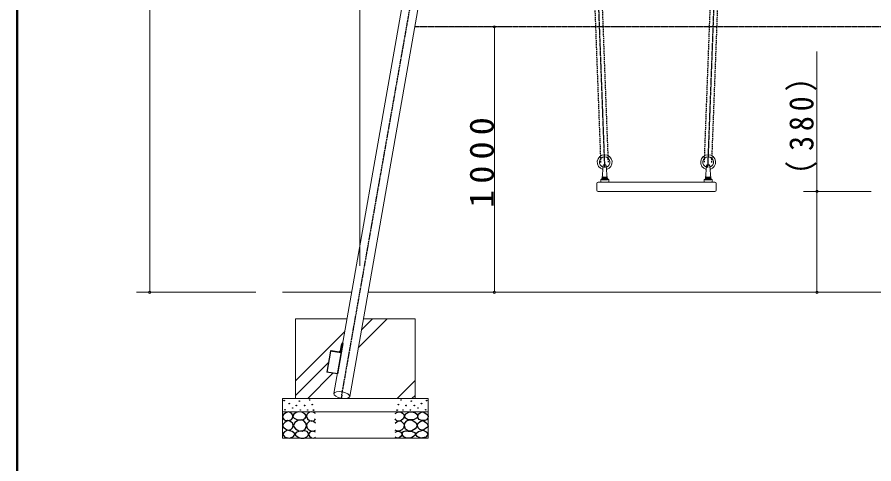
# Model space of a CAD drawing. Units: millimetres, scale not verified. Extents: x -35408 to 0, y -49934 to 13350.
# Drawn here: x -19250 to -16020, y 2254 to 3937 of the extents above; entities that cross this region are included whole.
import ezdxf

# ---------------------------------------------------------------- set-up
doc = ezdxf.new("R2010")
doc.units = ezdxf.units.MM
doc.linetypes.add('USER2', pattern=[6, 3, -1, 1, -1])
doc.linetypes.add('USER4', pattern=[8, 5, -3])
for name, color, linetype, lineweight in [('A3図枠', 7, 'Continuous', 25), ('線', 2, 'Continuous', 25), ('補助', 2, 'Continuous', 25)]:
    doc.layers.add(name, color=color, linetype=linetype, lineweight=lineweight)
doc.styles.add('ＭＳ ゴシック', font='')
doc.styles.get('ＭＳ ゴシック').set_extended_font_data('MS Gothic')

# ---------------------------------------------------------------- blocks, each defined once
blk = doc.blocks.new('dimension_origin')
at = {"color": 0, "linetype": 'Continuous', "lineweight": -2}
blk.add_circle((0, 0), 1.25, dxfattribs=at)

msp = doc.modelspace()

# ---------------------------------------------------------------- linework, layer by layer
at = {"layer": 'A3図枠', "lineweight": 50}
msp.add_line((-19250, 13350), (-19250, 0), dxfattribs=at)
at = {"layer": '線', "color": 20, "linetype": 'USER2'}
for p, q in [((-18025.969, 2512.909), (-17517.216, 5398.191)), ((-17034.245, 3370.048), (-17105, 5239.95)), ((-16645.755, 3370.048), (-16575, 5239.95)), ((-14799.329, 3900), (-17750.671, 3900)), ((-18025.969, 2512.909), (-18028.048, 2501.117))]:
    msp.add_line(p, q, dxfattribs=at)
at = {"layer": '線', "color": 7, "lineweight": 13}
for p, q in [((-18055.759, 2518.162), (-17567.786, 5285.596)), ((-17996.178, 2507.656), (-17508.205, 5275.09)), ((-17044.712, 3328.689), (-17040.982, 3376.467)), ((-17025.288, 3328.689), (-17029.018, 3376.467)), ((-16654.712, 3328.689), (-16650.982, 3376.467)), ((-16635.288, 3328.689), (-16639.018, 3376.467)), ((-17065, 3310), (-17065, 3285)), ((-17060, 3315), (-16620, 3315)), ((-17050, 3316.2), (-17050, 3323.8)), ((-17048.8, 3325), (-17021.2, 3325)), ((-17048.8, 3315), (-17021.2, 3315)), ((-17020, 3316.2), (-17020, 3323.8)), ((-16660, 3316.2), (-16660, 3323.8)), ((-16658.8, 3325), (-16631.2, 3325)), ((-16658.8, 3315), (-16631.2, 3315)), ((-16630, 3316.2), (-16630, 3323.8)), ((-16615, 3310), (-16615, 3285)), ((-17060, 3280), (-16620, 3280)), ((-17988.431, 2900), (-18250, 2900)), ((-14623.002, 2900), (-17926.998, 2900)), ((-18006.064, 2800), (-18200, 2800)), ((-18200, 2800), (-18200, 2500)), ((-17750, 2800), (-17944.63, 2800)), ((-17750, 2500), (-17750, 2800)), ((-18055.759, 2518.162), (-18055.446, 2519.936)), ((-18250, 2500), (-18250, 2350)), ((-18250, 2500), (-17700, 2500)), ((-17996.178, 2507.656), (-17995.867, 2509.424)), ((-17700, 2350), (-17700, 2500)), ((-18250, 2450), (-17700, 2450)), ((-18250, 2350), (-17700, 2350))]:
    msp.add_line(p, q, dxfattribs=at)
at = {"layer": '線', "color": 4, "linetype": 'USER4'}
for p, q in [((-17048.99, 3389.471), (-17118.99, 5239.421)), ((-17021.01, 3390.529), (-17091.01, 5240.479)), ((-16658.99, 3390.529), (-16588.99, 5240.479)), ((-16631.01, 3389.471), (-16561.01, 5239.421))]:
    msp.add_line(p, q, dxfattribs=at)
at = {"layer": '線'}
for p, q in [((-17045.75, 3328), (-17024.25, 3328)), ((-17045.75, 3328), (-17045.75, 3325)), ((-17045.537, 3329), (-17045.537, 3328)), ((-17045.537, 3329), (-17024.537, 3329)), ((-17045.537, 3328), (-17024.537, 3328)), ((-17040.037, 3333.8), (-17030.037, 3333.8)), ((-17025.389, 3325), (-17026.193, 3328)), ((-17024.25, 3325), (-17025.054, 3328)), ((-17024.537, 3329), (-17024.537, 3328)), ((-17024.25, 3328), (-17024.25, 3325)), ((-16655.75, 3328), (-16634.25, 3328)), ((-16655.75, 3328), (-16655.75, 3325)), ((-16655.537, 3329), (-16655.537, 3328)), ((-16655.537, 3329), (-16634.537, 3329)), ((-16655.537, 3328), (-16634.537, 3328)), ((-16650.037, 3333.8), (-16640.037, 3333.8)), ((-16635.389, 3325), (-16636.193, 3328)), ((-16634.25, 3325), (-16635.054, 3328)), ((-16634.537, 3329), (-16634.537, 3328)), ((-16634.25, 3328), (-16634.25, 3325)), ((-17045.75, 3325), (-17024.25, 3325)), ((-16655.75, 3325), (-16634.25, 3325)), ((-18030.453, 2678.956), (-18025.665, 2706.111)), ((-18022.363, 2707.559), (-18028.739, 2671.401)), ((-18023.348, 2707.733), (-18022.363, 2707.559)), ((-18068.227, 2677.779), (-18082.186, 2598.615)), ((-18068.227, 2677.779), (-18068.108, 2678.52)), ((-18028.739, 2671.401), (-18068.227, 2677.779)), ((-18065.814, 2680.175), (-18035.602, 2675.295)), ((-18028.739, 2671.401), (-18042.698, 2592.237)), ((-18042.698, 2592.237), (-18082.186, 2598.615))]:
    msp.add_line(p, q, dxfattribs=at)
at = {"layer": '線', "color": 7, "lineweight": 13}
for centre, radius, start, end in [((-17035, 3390), 28, 284.56426, 255.43574), ((-17035, 3390), 20, 288.67646, 251.32354), ((-16645, 3390), 28, 284.56426, 255.43574), ((-16645, 3390), 20, 288.67646, 251.32354), ((-17035, 3376), 6, 4.46422, 175.53578), ((-16645, 3376), 6, 4.46422, 175.53578), ((-17048.7, 3329), 4, 270, 355.53578), ((-17021.3, 3329), 4, 184.46422, 270), ((-16658.7, 3329), 4, 270, 355.53578), ((-16631.3, 3329), 4, 184.46422, 270), ((-17060, 3310), 5, 90, 180), ((-17048.8, 3323.8), 1.2, 90, 180), ((-17048.8, 3316.2), 1.2, 180, 270), ((-17021.2, 3323.8), 1.2, 0, 90), ((-17021.2, 3316.2), 1.2, 270, 0), ((-16658.8, 3323.8), 1.2, 90, 180), ((-16658.8, 3316.2), 1.2, 180, 270), ((-16631.2, 3323.8), 1.2, 0, 90), ((-16631.2, 3316.2), 1.2, 270, 0), ((-16620, 3310), 5, 0, 90), ((-17060, 3285), 5, 180, 270), ((-16620, 3285), 5, 270, 0)]:
    msp.add_arc(centre, radius, start, end, dxfattribs=at)
at = {"layer": '線'}
for centre, radius, start, end in [((-17035.037, 3322.52), 12.339, 113.90552, 148.31866), ((-17035.037, 3322.52), 12.339, 31.68134, 66.09448), ((-16645.037, 3322.52), 12.339, 113.90552, 148.31866), ((-16645.037, 3322.52), 12.339, 31.68134, 66.09448), ((-18023.696, 2705.763), 2, 80, 170), ((-18066.133, 2678.201), 2, 80.8241, 170.8241), ((-18034.885, 2679.738), 4.5, 260.8241, 350)]:
    msp.add_arc(centre, radius, start, end, dxfattribs=at)
at = {"layer": '線', "color": 7, "lineweight": 13}
msp.add_ellipse((-18025.969, 2512.909), major_axis=(29.79, -5.253), ratio=0.39582, dxfattribs=at)
at = {"layer": '補助', "lineweight": 13}
for p, q in [((-17957.714, 3000), (-17957.714, 7018.8)), ((-18750, 2900), (-18750, 5400)), ((-17650.671, 3900), (-17400.671, 3900)), ((-17450.671, 3900), (-17450.671, 2900)), ((-16235, 2900), (-16235, 3807.381)), ((-16030, 3280), (-16285, 3280)), ((-18350, 2900), (-18800, 2900)), ((-17650.671, 2900), (-17400.671, 2900)), ((-16030, 2900), (-16285, 2900)), ((-17963.906, 2690.683), (-17854.589, 2800)), ((-17951.891, 2758.825), (-17910.716, 2800)), ((-18200, 2566.842), (-18014.46, 2752.382)), ((-18035.443, 2675.272), (-18030.174, 2680.542)), ((-18200, 2510.716), (-18075.788, 2634.928)), ((-18154.589, 2500), (-18059.619, 2594.97)), ((-17817.829, 2500), (-17750, 2567.829)), ((-17761.703, 2500), (-17750, 2511.703))]:
    msp.add_line(p, q, dxfattribs=at)
at = {"layer": '補助'}
for points in [[(-18227.551, 2449.402), (-18234.014, 2446.862), (-18240.225, 2443.382), (-18246.083, 2439.344), (-18249.731, 2433.877), (-18248.719, 2426.294), (-18243.711, 2419.935), (-18236.845, 2417.345), (-18229.136, 2417.084), (-18221.523, 2417.688), (-18215.194, 2420.252), (-18211.442, 2425.538), (-18210.125, 2431.976), (-18210.973, 2437.181), (-18213.927, 2442.115), (-18220.087, 2446.942)], [(-18188.127, 2449.493), (-18193.032, 2448.876), (-18198.669, 2446.79), (-18206.64, 2441.002), (-18210.292, 2434.086), (-18209.417, 2430.124), (-18205.696, 2425.707), (-18196.205, 2420.934), (-18186.235, 2419.49), (-18178.885, 2419.318), (-18171.369, 2420.842), (-18163.77, 2425.456), (-18160.016, 2431.653), (-18160.986, 2436.306), (-18165.693, 2441.654), (-18176.361, 2447.861)], [(-17761.873, 2449.493), (-17756.968, 2448.876), (-17751.331, 2446.79), (-17743.36, 2441.002), (-17739.708, 2434.086), (-17740.583, 2430.124), (-17744.304, 2425.707), (-17753.795, 2420.934), (-17763.765, 2419.49), (-17771.115, 2419.318), (-17778.631, 2420.842), (-17786.23, 2425.456), (-17789.984, 2431.653), (-17789.014, 2436.306), (-17784.307, 2441.654), (-17773.639, 2447.861)], [(-17722.449, 2449.402), (-17715.986, 2446.862), (-17709.775, 2443.382), (-17703.917, 2439.344), (-17700.269, 2433.877), (-17701.281, 2426.294), (-17706.289, 2419.935), (-17713.155, 2417.345), (-17720.864, 2417.084), (-17728.477, 2417.688), (-17734.806, 2420.252), (-17738.558, 2425.538), (-17739.875, 2431.976), (-17739.027, 2437.181), (-17736.073, 2442.115), (-17729.913, 2446.942)], [(-18230.086, 2416.45), (-18235.415, 2413.657), (-18240.859, 2409.479), (-18247.308, 2402.659), (-18249.731, 2395.855), (-18246.103, 2391.027), (-18239.592, 2386.666), (-18232.954, 2382.379), (-18226.284, 2380.329), (-18218.64, 2382.776), (-18212.343, 2389.201), (-18209.236, 2397.478), (-18210.759, 2405.994), (-18218.917, 2413.245)], [(-18200.831, 2385.163), (-18188.242, 2378.307), (-18174.883, 2377.324), (-18164.599, 2384.778), (-18159.747, 2396.515), (-18162.027, 2407.293), (-18168.936, 2415.436), (-18177.761, 2418.869), (-18188.938, 2417.598), (-18202.692, 2409.543), (-18208.669, 2398.678), (-18206.034, 2391.484)], [(-17749.169, 2385.163), (-17761.758, 2378.307), (-17775.117, 2377.324), (-17785.401, 2384.778), (-17790.253, 2396.515), (-17787.973, 2407.293), (-17781.064, 2415.436), (-17772.239, 2418.869), (-17761.062, 2417.598), (-17747.308, 2409.543), (-17741.331, 2398.678), (-17743.966, 2391.484)], [(-17719.914, 2416.45), (-17714.585, 2413.657), (-17709.141, 2409.479), (-17702.692, 2402.659), (-17700.269, 2395.855), (-17703.897, 2391.027), (-17710.408, 2386.666), (-17717.046, 2382.379), (-17723.716, 2380.329), (-17731.36, 2382.776), (-17737.657, 2389.201), (-17740.764, 2397.478), (-17739.241, 2405.994), (-17731.083, 2413.245)], [(-18230.905, 2380.517), (-18242.225, 2374.498), (-18249.036, 2365.683), (-18240.549, 2354.413), (-18222.114, 2350.299), (-18207.761, 2356.41), (-18202.335, 2366.782), (-18213.117, 2375.89)], [(-18173.802, 2376.373), (-18181.337, 2376.999), (-18189.479, 2375.562), (-18198.406, 2371.504), (-18202.723, 2366.102), (-18200.037, 2361.419), (-18194.074, 2356.912), (-18187.595, 2353.068), (-18180.289, 2350.695), (-18168.44, 2350.928), (-18158.124, 2355.02), (-18153.421, 2359.827), (-18151.367, 2365.561), (-18152.427, 2370.709), (-18156.503, 2375.292), (-18164.901, 2377.832)], [(-17776.198, 2376.373), (-17768.663, 2376.999), (-17760.521, 2375.562), (-17751.594, 2371.504), (-17747.277, 2366.102), (-17749.963, 2361.419), (-17755.926, 2356.912), (-17762.405, 2353.068), (-17769.711, 2350.695), (-17781.56, 2350.928), (-17791.876, 2355.02), (-17796.579, 2359.827), (-17798.633, 2365.561), (-17797.573, 2370.709), (-17793.497, 2375.292), (-17785.099, 2377.832)], [(-17719.095, 2380.517), (-17707.775, 2374.498), (-17700.964, 2365.683), (-17709.451, 2354.413), (-17727.886, 2350.299), (-17742.239, 2356.41), (-17747.665, 2366.782), (-17736.883, 2375.89)]]:
    msp.add_lwpolyline(points, close=True, dxfattribs=at)
for points in [[(-18125, 2443.299), (-18133.427, 2448.154), (-18142.11, 2449.636), (-18147.73, 2447.948), (-18152.883, 2444.249), (-18157.355, 2438.941), (-18159.22, 2432.209), (-18155.552, 2423.439), (-18147.496, 2417), (-18139.197, 2414.621), (-18131.971, 2415.733), (-18127.921, 2419.109), (-18125, 2423.654)], [(-17825, 2443.299), (-17816.573, 2448.154), (-17807.89, 2449.636), (-17802.27, 2447.948), (-17797.117, 2444.249), (-17792.645, 2438.941), (-17790.78, 2432.209), (-17794.448, 2423.439), (-17802.504, 2417), (-17810.803, 2414.621), (-17818.029, 2415.733), (-17822.079, 2419.109), (-17825, 2423.654)], [(-18125.317, 2407.178), (-18132.457, 2412.64), (-18140.526, 2415.099), (-18147.231, 2413.875), (-18153.199, 2410.03), (-18157.592, 2404.249), (-18159.22, 2397.039), (-18156.556, 2388.431), (-18150.348, 2381.513), (-18142.709, 2377.642), (-18135.139, 2376.761), (-18129.985, 2378.2), (-18125.317, 2380.88)], [(-17824.683, 2407.178), (-17817.543, 2412.64), (-17809.474, 2415.099), (-17802.769, 2413.875), (-17796.801, 2410.03), (-17792.408, 2404.249), (-17790.78, 2397.039), (-17793.444, 2388.431), (-17799.652, 2381.513), (-17807.291, 2377.642), (-17814.861, 2376.761), (-17820.015, 2378.2), (-17824.683, 2380.88)], [(-18125, 2372.642), (-18131.018, 2375.96), (-18138.307, 2376.761), (-18147.024, 2372.427), (-18151.298, 2365.671), (-18150.686, 2362.001), (-18147.813, 2357.75), (-18140.651, 2352.278), (-18133.238, 2350.462), (-18128.942, 2351.514), (-18125, 2353.631)], [(-17825, 2372.642), (-17818.982, 2375.96), (-17811.693, 2376.761), (-17802.976, 2372.427), (-17798.702, 2365.671), (-17799.314, 2362.001), (-17802.187, 2357.75), (-17809.349, 2352.278), (-17816.762, 2350.462), (-17821.058, 2351.514), (-17825, 2353.631)]]:
    msp.add_lwpolyline(points, dxfattribs=at)
for centre in [(-18243.394, 2492.177), (-18186.044, 2489.959), (-18147.583, 2494.091), (-17802.417, 2494.091), (-17763.956, 2489.959), (-17706.606, 2492.177), (-18240.225, 2457.323), (-18224.383, 2480.77), (-18211.392, 2463.977), (-18197.451, 2473.483), (-18182.559, 2456.373), (-18166.504, 2473.549), (-18154.881, 2456.521), (-18137.582, 2477.063), (-18132.717, 2455.98), (-17817.283, 2455.98), (-17812.418, 2477.063), (-17795.119, 2456.521), (-17783.496, 2473.549), (-17767.441, 2456.373), (-17752.549, 2473.483), (-17738.608, 2463.977), (-17725.617, 2480.77), (-17709.775, 2457.323)]:
    msp.add_circle(centre, 1, dxfattribs=at)

# ---------------------------------------------------------------- block references
at = {"layer": '補助', "lineweight": 13, "xscale": 3.33, "yscale": 3.33}
for p, rotation in [((-17450.671, 3900), 270), ((-16235, 3280), 270), ((-18750, 2900), 90), ((-17450.671, 2900), 90), ((-16235, 2900), 90)]:
    msp.add_blockref('dimension_origin', p, dxfattribs=dict(at, rotation=rotation))

# ---------------------------------------------------------------- texts
at = {"layer": '補助', "char_height": 91.64, "attachment_point": 8, "rotation": 90, "style": 'ＭＳ ゴシック'}
for s, insert in [('\\T1.33;\\W0.9;（380）', (-16236, 3544.524)), ('\\T1.33;\\W1.1;1000', (-17451.671, 3400))]:
    msp.add_mtext(s, dxfattribs=dict(at, insert=insert))

doc.saveas('drawing.dxf')
